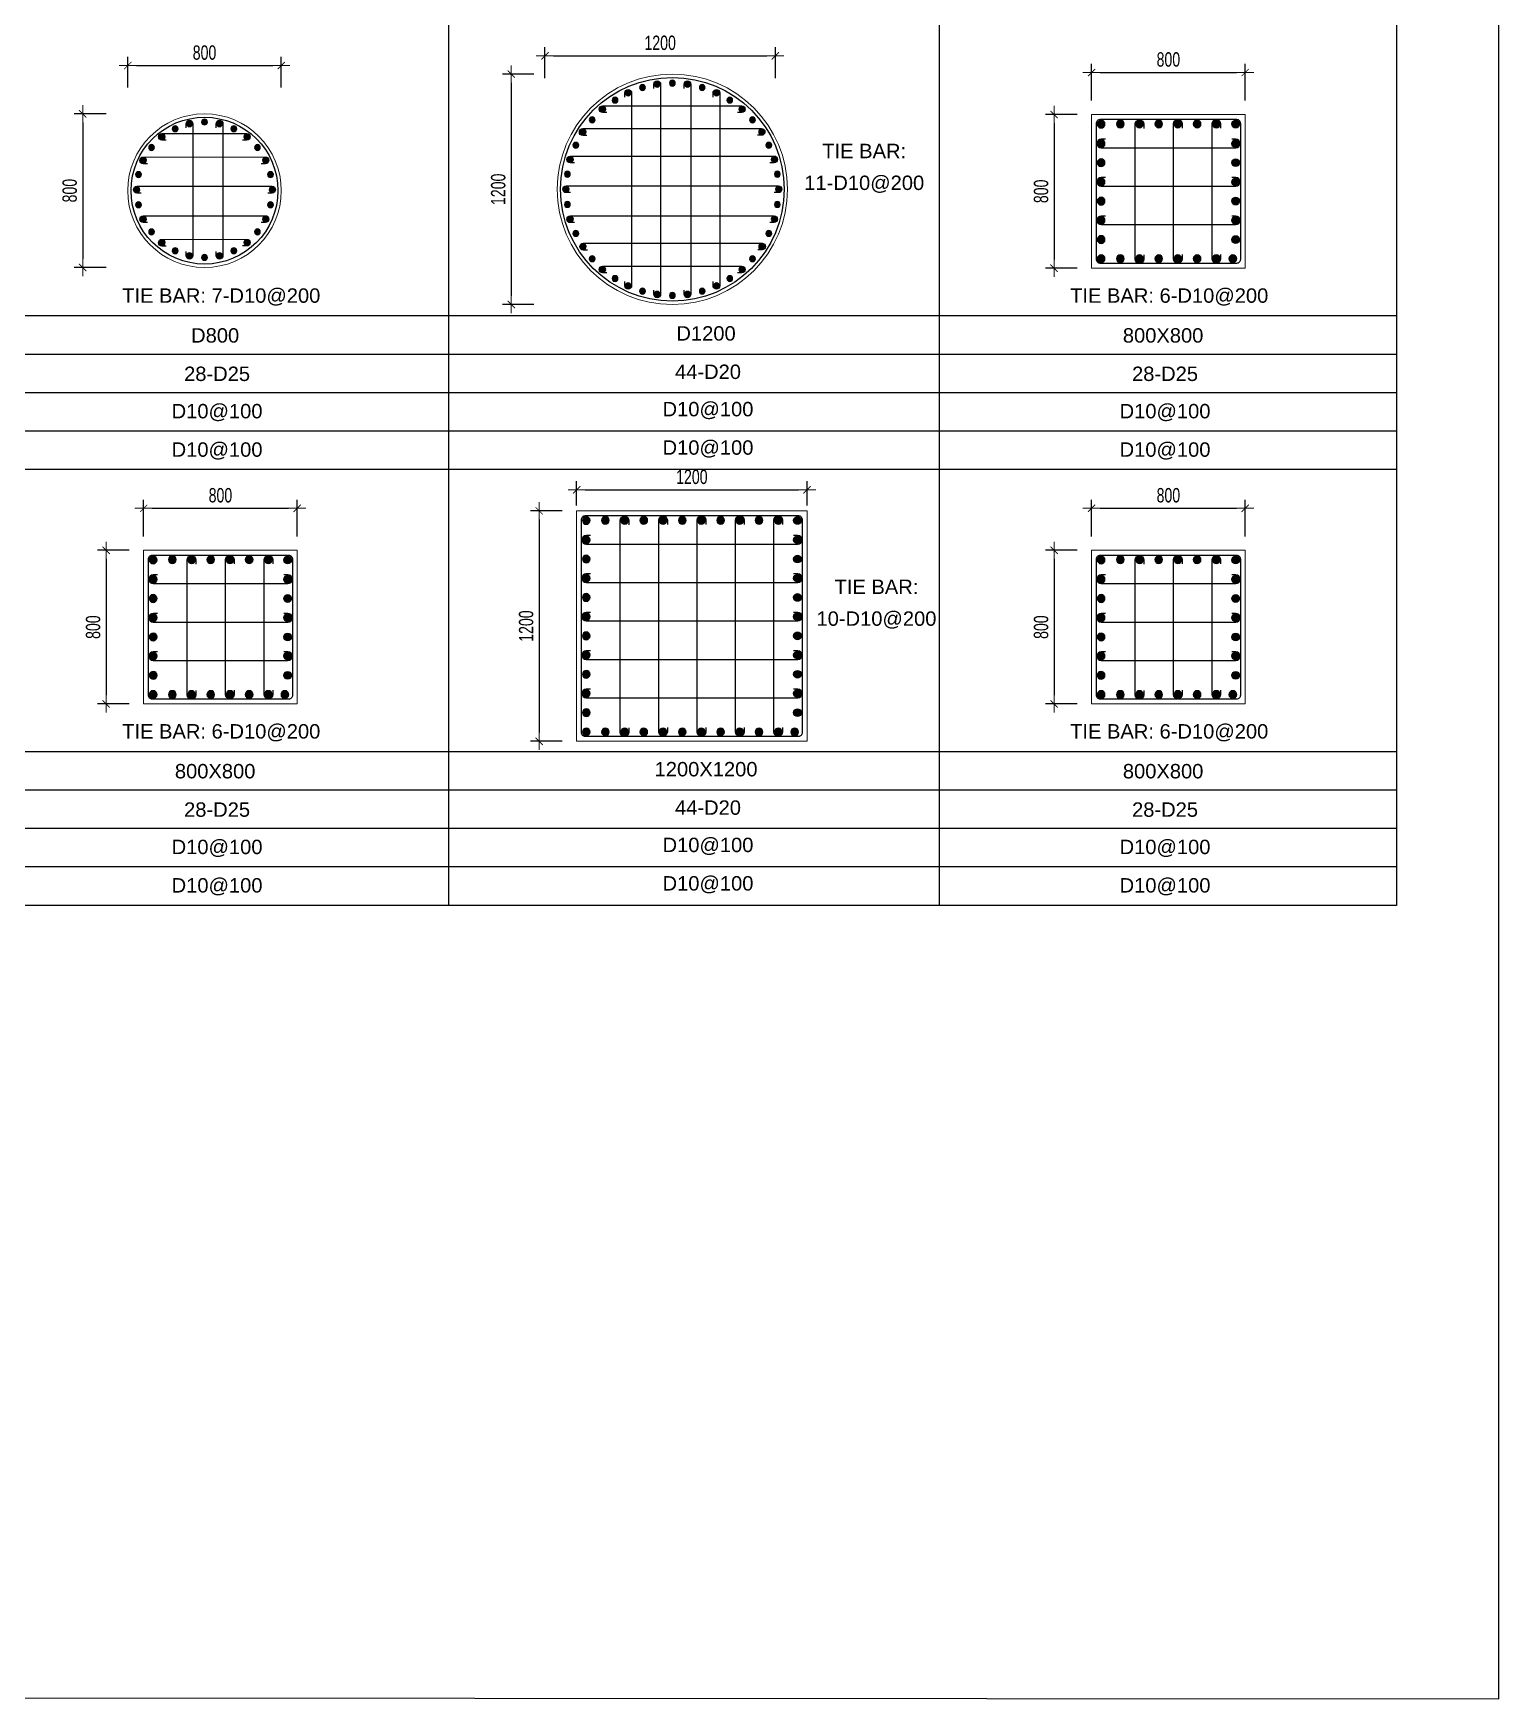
# Model space of a CAD drawing. Header units: millimetres. Extents: x 49323 to 538172, y -39336 to 181761.
# Drawn here: x 515463 to 523096, y 68456 to 77129 of the extents above; entities that cross this region are included whole.
import ezdxf
from ezdxf.enums import TextEntityAlignment as Align

# ---------------------------------------------------------------- set-up
doc = ezdxf.new("R2010")
doc.units = ezdxf.units.MM
doc.linetypes.add('CENTER2', pattern=[1.125, 0.75, -0.125, 0.125, -0.125])
doc.layers.get('Defpoints').update_dxf_attribs({"color": 151, "lineweight": 9})
for name, color, linetype in [('2', 2, 'Continuous'), ('A-ANNO-LEAD', 4, 'Continuous'), ('CEN', 1, 'CENTER2'), ('STL', 3, 'Continuous'), ('TIT1', 3, 'Continuous')]:
    doc.layers.add(name, color=color, linetype=linetype)
doc.layers.add('NDC_S_CONTINUOUS', color=3, linetype='Continuous', lineweight=20)
doc.layers.add('NDC_S_DIM', color=1, linetype='Continuous', lineweight=15)
doc.styles.add('NDC_ARIAL', font='arial.ttf', dxfattribs={"width": 0.85})
doc.styles.add('NDC_DIM', font='', dxfattribs={"width": 0.75})
doc.styles.get('NDC_DIM').set_extended_font_data('Dotum')
doc.dimstyles.new('NDC_dim_30', dxfattribs={"dimscale": 30, "dimtxt": 2.5, "dimasz": 1.5, "dimexe": 1.5, "dimexo": 2.5, "dimgap": 1, "dimtad": 1, "dimdec": 0, "dimzin": 0, "dimdsep": 46, "dimtxsty": 'NDC_DIM', "dimblk": 'DIMMARK', "dimcen": 0.09, "dimdle": 1.2, "dimclrd": 1, "dimclre": 1, "dimclrt": 3, "dimadec": 0, "dimazin": 0, "dimtfac": 1, "dimtdec": 0, "dimtix": 1, "dimtofl": 0, "dimtmove": 0, "dimatfit": 3, "dimfxl": 8, "dimfxlon": 1, "dimtolj": 1, "dimtzin": 0, "dimarcsym": 0})

# ---------------------------------------------------------------- blocks, each defined once
blk = doc.blocks.new('8')
at = {"layer": '2'}
blk.add_hatch(color=256, dxfattribs=at).paths.add_polyline_path([(20, 0, 0.386127), (1.9, 19.9), (-1.9, 19.9, 0.386127), (-20, 0, 1)])
blk.add_circle((0, 0), 20, dxfattribs=at)
blk = doc.blocks.new('5')
at = {"layer": 'CEN', "rotation": 180}
blk.add_blockref('8', (0, 0), dxfattribs=at)
blk = doc.blocks.new('DIMMARK')
at = {"layer": 'NDC_S_DIM', "color": 1}
blk.add_line((-1.5, 0), (1, 0), dxfattribs=at)
at = {"layer": 'NDC_S_DIM', "color": 2, "const_width": 0.1}
blk.add_lwpolyline([(-0.42, -0.42), (0.42, 0.42)], dxfattribs=at)
blk = doc.blocks.new('*D2149')
at = {"layer": 'Defpoints', "color": 0, "ltscale": 40, "transparency": 16777216}
for p in [(519493.3, 74751.4), (518293.3, 74595.7), (519493.3, 74595.7)]:
    blk.add_point(p, dxfattribs=at)
at = {"layer": 'NDC_S_DIM', "color": 1, "lineweight": -2, "ltscale": 40, "transparency": 16777216}
for p, q in [((518293.3, 74670.7), (518293.3, 74796.4)), ((519493.3, 74670.7), (519493.3, 74796.4)), ((518338.3, 74751.4), (519448.3, 74751.4))]:
    blk.add_line(p, q, dxfattribs=at)
at = {"layer": 'NDC_S_DIM', "color": 1, "lineweight": -2, "ltscale": 40, "transparency": 16777216, "xscale": 45, "yscale": 45, "zscale": 45, "rotation": 180}
blk.add_blockref('DIMMARK', (518293.3, 74751.4), dxfattribs=at)
at = {"layer": 'NDC_S_DIM', "color": 1, "lineweight": -2, "ltscale": 40, "transparency": 16777216, "xscale": 45, "yscale": 45, "zscale": 45}
blk.add_blockref('DIMMARK', (519493.3, 74751.4), dxfattribs=at)
at = {"layer": 'NDC_S_DIM', "color": 3, "ltscale": 40, "transparency": 16777216, "insert": (518893.3, 74819), "char_height": 75, "attachment_point": 5, "style": 'NDC_DIM'}
blk.add_mtext('\\A1;1200', dxfattribs=at)
blk = doc.blocks.new('*D2150')
at = {"layer": 'Defpoints', "color": 0, "ltscale": 40, "transparency": 16777216}
for p in [(518293.3, 74642.2), (518098, 73442.2), (518293.3, 73442.2)]:
    blk.add_point(p, dxfattribs=at)
at = {"layer": 'NDC_S_DIM', "color": 1, "lineweight": -2, "ltscale": 40, "transparency": 16777216}
for p, q in [((518218.3, 74642.2), (518053, 74642.2)), ((518098, 74597.2), (518098, 73487.2)), ((518218.3, 73442.2), (518053, 73442.2))]:
    blk.add_line(p, q, dxfattribs=at)
at = {"layer": 'NDC_S_DIM', "color": 1, "lineweight": -2, "ltscale": 40, "transparency": 16777216, "xscale": 45, "yscale": 45, "zscale": 45}
for p, rotation in [((518098, 74642.2), 90), ((518098, 73442.2), 270)]:
    blk.add_blockref('DIMMARK', p, dxfattribs=dict(at, rotation=rotation))
at = {"layer": 'NDC_S_DIM', "color": 3, "ltscale": 40, "transparency": 16777216, "insert": (518030.4, 74042.2), "char_height": 75, "attachment_point": 5, "rotation": 90, "style": 'NDC_DIM'}
blk.add_mtext('\\A1;1200', dxfattribs=at)
blk = doc.blocks.new('*U2079')
at = {"layer": 'STL', "xscale": -0.7500000000000001, "yscale": 0.75, "zscale": 0.75, "rotation": 293.3126515942542}
blk.add_blockref('5', (0, 0), dxfattribs=at)
blk = doc.blocks.new('*U2080')
at = {"layer": 'NDC_S_DIM', "color": 0, "linetype": 'ByBlock', "lineweight": -2, "transparency": 16777216}
for p, rotation in [((-18336.1, -4957.5), 278.1818181818164), ((-18257.4, -4951.9), 269.9999999999983), ((-18178.8, -4957.5), 261.8181818181801), ((-18556.1, -5039.6), 302.7272727272709), ((-18487, -5001.8), 294.5454545454527), ((-18413.1, -4974.3), 286.3636363636344), ((-18101.8, -4974.3), 253.636363636362), ((-18027.9, -5001.8), 245.454545454544), ((-17958.7, -5039.6), 237.2727272727258), ((-18675, -5142.6), 319.0909090909071), ((-18619.3, -5086.8), 310.909090909089), ((-17895.6, -5086.8), 229.0909090909076), ((-17839.9, -5142.6), 220.9090909090893), ((-18722.2, -5205.7), 327.2727272727254), ((-17792.6, -5205.7), 212.7272727272712), ((-18760, -5274.9), 335.4545454545436), ((-17754.9, -5274.9), 204.5454545454531), ((-18787.6, -5348.7), 343.6363636363616), ((-17727.3, -5348.7), 196.3636363636349), ((-18804.3, -5425.8), 351.8181818181798), ((-17710.6, -5425.8), 188.1818181818169), ((-17704.9, -5504.4), 180), ((-18804.3, -5583), 8.181818181818157), ((-18787.6, -5660), 16.36363636363624), ((-17727.3, -5660), 163.6363636363625), ((-17710.6, -5583), 171.8181818181807), ((-18760, -5733.9), 24.54545454545443), ((-17754.9, -5733.9), 155.4545454545444), ((-18722.2, -5803.1), 32.7272727272726), ((-17792.6, -5803.1), 147.2727272727262), ((-18675, -5866.2), 40.9090909090907), ((-18619.3, -5921.9), 49.09090909090886), ((-17895.6, -5921.9), 130.90909090909), ((-17839.9, -5866.2), 139.0909090909081), ((-18556.1, -5969.2), 57.27272727272701), ((-18487, -6007), 65.45454545454513), ((-18027.9, -6007), 114.5454545454538), ((-17958.7, -5969.2), 122.7272727272719), ((-18413.1, -6034.5), 73.63636363636319), ((-18336.1, -6051.3), 81.81818181818127), ((-18257.4, -6056.9), 89.99999999999942), ((-18178.8, -6051.3), 98.18181818181758), ((-18101.8, -6034.5), 106.3636363636357)]:
    blk.add_blockref('*U2079', p, dxfattribs=dict(at, rotation=rotation))
blk.add_blockref('*U2079', (-18809.9, -5504.4), dxfattribs=at)
blk = doc.blocks.new('*D2109')
at = {"layer": 'Defpoints', "color": 0, "ltscale": 40, "transparency": 16777216}
for p in [(519328.2, 77011.8), (518128.2, 76821.1), (519328.2, 76821.1)]:
    blk.add_point(p, dxfattribs=at)
at = {"layer": 'NDC_S_DIM', "color": 1, "lineweight": -2, "ltscale": 40, "transparency": 16777216}
for p, q in [((518128.2, 76896.1), (518128.2, 77056.8)), ((519328.2, 76896.1), (519328.2, 77056.8)), ((518173.2, 77011.8), (519283.2, 77011.8))]:
    blk.add_line(p, q, dxfattribs=at)
at = {"layer": 'NDC_S_DIM', "color": 1, "lineweight": -2, "ltscale": 40, "transparency": 16777216, "xscale": 45, "yscale": 45, "zscale": 45, "rotation": 180}
blk.add_blockref('DIMMARK', (518128.2, 77011.8), dxfattribs=at)
at = {"layer": 'NDC_S_DIM', "color": 1, "lineweight": -2, "ltscale": 40, "transparency": 16777216, "xscale": 45, "yscale": 45, "zscale": 45}
blk.add_blockref('DIMMARK', (519328.2, 77011.8), dxfattribs=at)
at = {"layer": 'NDC_S_DIM', "color": 3, "ltscale": 40, "transparency": 16777216, "insert": (518728.2, 77079.3), "char_height": 75, "attachment_point": 5, "style": 'NDC_DIM'}
blk.add_mtext('\\A1;1200', dxfattribs=at)
blk = doc.blocks.new('*D2110')
at = {"layer": 'Defpoints', "color": 0, "ltscale": 40, "transparency": 16777216}
for p in [(518145.7, 76916.8), (517952.6, 75716.8), (518145.7, 75716.8)]:
    blk.add_point(p, dxfattribs=at)
at = {"layer": 'NDC_S_DIM', "color": 1, "lineweight": -2, "ltscale": 40, "transparency": 16777216}
for p, q in [((518070.7, 76916.8), (517907.6, 76916.8)), ((517952.6, 76871.8), (517952.6, 75761.8)), ((518070.7, 75716.8), (517907.6, 75716.8))]:
    blk.add_line(p, q, dxfattribs=at)
at = {"layer": 'NDC_S_DIM', "color": 1, "lineweight": -2, "ltscale": 40, "transparency": 16777216, "xscale": 45, "yscale": 45, "zscale": 45}
for p, rotation in [((517952.6, 76916.8), 90), ((517952.6, 75716.8), 270)]:
    blk.add_blockref('DIMMARK', p, dxfattribs=dict(at, rotation=rotation))
at = {"layer": 'NDC_S_DIM', "color": 3, "ltscale": 40, "transparency": 16777216, "insert": (517885, 76316.8), "char_height": 75, "attachment_point": 5, "rotation": 90, "style": 'NDC_DIM'}
blk.add_mtext('\\A1;1200', dxfattribs=at)
blk = doc.blocks.new('*D2235')
at = {"layer": 'Defpoints', "color": 0, "ltscale": 40, "transparency": 16777216}
for p in [(516837.8, 74655.5), (516037.8, 74434.2), (516837.8, 74434.2)]:
    blk.add_point(p, dxfattribs=at)
at = {"layer": 'NDC_S_DIM', "color": 1, "lineweight": -2, "ltscale": 40, "transparency": 16777216}
for p, q in [((516037.8, 74509.2), (516037.8, 74700.5)), ((516837.8, 74509.2), (516837.8, 74700.5)), ((516082.8, 74655.5), (516792.8, 74655.5))]:
    blk.add_line(p, q, dxfattribs=at)
at = {"layer": 'NDC_S_DIM', "color": 1, "lineweight": -2, "ltscale": 40, "transparency": 16777216, "xscale": 45, "yscale": 45, "zscale": 45, "rotation": 180}
blk.add_blockref('DIMMARK', (516037.8, 74655.5), dxfattribs=at)
at = {"layer": 'NDC_S_DIM', "color": 1, "lineweight": -2, "ltscale": 40, "transparency": 16777216, "xscale": 45, "yscale": 45, "zscale": 45}
blk.add_blockref('DIMMARK', (516837.8, 74655.5), dxfattribs=at)
at = {"layer": 'NDC_S_DIM', "color": 3, "ltscale": 40, "transparency": 16777216, "insert": (516437.8, 74723.1), "char_height": 75, "attachment_point": 5, "style": 'NDC_DIM'}
blk.add_mtext('\\A1;800', dxfattribs=at)
blk = doc.blocks.new('*D2236')
at = {"layer": 'Defpoints', "color": 0, "ltscale": 40, "transparency": 16777216}
for p in [(516037.8, 74436.7), (515842.4, 73636.7), (516037.8, 73636.7)]:
    blk.add_point(p, dxfattribs=at)
at = {"layer": 'NDC_S_DIM', "color": 1, "lineweight": -2, "ltscale": 40, "transparency": 16777216}
for p, q in [((515962.8, 74436.7), (515797.4, 74436.7)), ((515842.4, 74391.7), (515842.4, 73681.7)), ((515962.8, 73636.7), (515797.4, 73636.7))]:
    blk.add_line(p, q, dxfattribs=at)
at = {"layer": 'NDC_S_DIM', "color": 1, "lineweight": -2, "ltscale": 40, "transparency": 16777216, "xscale": 45, "yscale": 45, "zscale": 45}
for p, rotation in [((515842.4, 74436.7), 90), ((515842.4, 73636.7), 270)]:
    blk.add_blockref('DIMMARK', p, dxfattribs=dict(at, rotation=rotation))
at = {"layer": 'NDC_S_DIM', "color": 3, "ltscale": 40, "transparency": 16777216, "insert": (515774.8, 74036.7), "char_height": 75, "attachment_point": 5, "rotation": 90, "style": 'NDC_DIM'}
blk.add_mtext('\\A1;800', dxfattribs=at)
blk = doc.blocks.new('*D2197')
at = {"layer": 'Defpoints', "color": 0, "ltscale": 40, "transparency": 16777216}
for p in [(516754.9, 76960.9), (515954.9, 76772.7), (516754.9, 76772.7)]:
    blk.add_point(p, dxfattribs=at)
at = {"layer": 'NDC_S_DIM', "color": 1, "lineweight": -2, "ltscale": 40, "transparency": 16777216}
for p, q in [((515954.9, 76847.7), (515954.9, 77005.9)), ((515999.9, 76960.9), (516709.9, 76960.9)), ((516754.9, 76847.7), (516754.9, 77005.9))]:
    blk.add_line(p, q, dxfattribs=at)
at = {"layer": 'NDC_S_DIM', "color": 1, "lineweight": -2, "ltscale": 40, "transparency": 16777216, "xscale": 45, "yscale": 45, "zscale": 45, "rotation": 180}
blk.add_blockref('DIMMARK', (515954.9, 76960.9), dxfattribs=at)
at = {"layer": 'NDC_S_DIM', "color": 1, "lineweight": -2, "ltscale": 40, "transparency": 16777216, "xscale": 45, "yscale": 45, "zscale": 45}
blk.add_blockref('DIMMARK', (516754.9, 76960.9), dxfattribs=at)
at = {"layer": 'NDC_S_DIM', "color": 3, "ltscale": 40, "transparency": 16777216, "insert": (516354.9, 77028.4), "char_height": 75, "attachment_point": 5, "style": 'NDC_DIM'}
blk.add_mtext('\\A1;800', dxfattribs=at)
blk = doc.blocks.new('*D2198')
at = {"layer": 'Defpoints', "color": 0, "ltscale": 40, "transparency": 16777216}
for p in [(515917.7, 76709.8), (515720.4, 75909.8), (515917.7, 75909.8)]:
    blk.add_point(p, dxfattribs=at)
at = {"layer": 'NDC_S_DIM', "color": 1, "lineweight": -2, "ltscale": 40, "transparency": 16777216}
for p, q in [((515842.7, 76709.8), (515675.4, 76709.8)), ((515720.4, 76664.8), (515720.4, 75954.8)), ((515842.7, 75909.8), (515675.4, 75909.8))]:
    blk.add_line(p, q, dxfattribs=at)
at = {"layer": 'NDC_S_DIM', "color": 1, "lineweight": -2, "ltscale": 40, "transparency": 16777216, "xscale": 45, "yscale": 45, "zscale": 45}
for p, rotation in [((515720.4, 76709.8), 90), ((515720.4, 75909.8), 270)]:
    blk.add_blockref('DIMMARK', p, dxfattribs=dict(at, rotation=rotation))
at = {"layer": 'NDC_S_DIM', "color": 3, "ltscale": 40, "transparency": 16777216, "insert": (515652.8, 76309.8), "char_height": 75, "attachment_point": 5, "rotation": 90, "style": 'NDC_DIM'}
blk.add_mtext('\\A1;800', dxfattribs=at)
blk = doc.blocks.new('*U2179')
at = {"layer": 'STL', "xscale": -0.75, "yscale": 0.75, "zscale": 0.75, "rotation": 292.5000000000001}
blk.add_blockref('5', (0, 0), dxfattribs=at)
blk = doc.blocks.new('*U2178')
at = {"layer": 'NDC_S_DIM', "color": 0, "linetype": 'ByBlock', "lineweight": -2, "transparency": 16777216}
for p, rotation in [((-25527, 37966), 282.8571428571415), ((-25448.4, 37973.7), 269.9999999999987), ((-25370.1, 37963.8), 257.1428571428559), ((-25669.3, 37900), 308.571428571427), ((-25601.8, 37941), 295.7142857142843), ((-25296, 37936.7), 244.2857142857131), ((-25229.7, 37893.7), 231.4285714285703), ((-25725.9, 37844.9), 321.4285714285699), ((-25174.7, 37837.1), 218.5714285714274), ((-25796, 37704.6), 347.1428571428555), ((-25768.8, 37778.7), 334.2857142857127), ((-25133.6, 37769.7), 205.7142857142847), ((-25108.6, 37694.8), 192.8571428571419), ((-25798.2, 37547.7), 12.8571428571428), ((-25110.9, 37537.9), 167.1428571428563), ((-25100.9, 37616.2), 180), ((-25773.2, 37472.8), 25.71428571428561), ((-25138, 37463.8), 154.2857142857135), ((-25732.1, 37405.4), 38.57142857142841), ((-25180.9, 37397.6), 141.4285714285707), ((-25677.1, 37348.8), 51.42857142857117), ((-25610.9, 37305.8), 64.28571428571395), ((-25536.7, 37278.7), 77.14285714285676), ((-25379.8, 37276.5), 102.8571428571423), ((-25305, 37301.5), 115.7142857142852), ((-25237.5, 37342.5), 128.5714285714279), ((-25458.4, 37268.7), 89.99999999999955)]:
    blk.add_blockref('*U2179', p, dxfattribs=dict(at, rotation=rotation))
blk.add_blockref('*U2179', (-25805.9, 37626.2), dxfattribs=at)
blk = doc.blocks.new('*D2301')
at = {"layer": 'Defpoints', "color": 0, "ltscale": 40, "transparency": 16777216}
for p in [(521775.4, 74655.5), (520975.4, 74434.2), (521775.4, 74434.2)]:
    blk.add_point(p, dxfattribs=at)
at = {"layer": 'NDC_S_DIM', "color": 1, "lineweight": -2, "ltscale": 40, "transparency": 16777216}
for p, q in [((520975.4, 74509.2), (520975.4, 74700.5)), ((521775.4, 74509.2), (521775.4, 74700.5)), ((521020.4, 74655.5), (521730.4, 74655.5))]:
    blk.add_line(p, q, dxfattribs=at)
at = {"layer": 'NDC_S_DIM', "color": 1, "lineweight": -2, "ltscale": 40, "transparency": 16777216, "xscale": 45, "yscale": 45, "zscale": 45, "rotation": 180}
blk.add_blockref('DIMMARK', (520975.4, 74655.5), dxfattribs=at)
at = {"layer": 'NDC_S_DIM', "color": 1, "lineweight": -2, "ltscale": 40, "transparency": 16777216, "xscale": 45, "yscale": 45, "zscale": 45}
blk.add_blockref('DIMMARK', (521775.4, 74655.5), dxfattribs=at)
at = {"layer": 'NDC_S_DIM', "color": 3, "ltscale": 40, "transparency": 16777216, "insert": (521375.4, 74723.1), "char_height": 75, "attachment_point": 5, "style": 'NDC_DIM'}
blk.add_mtext('\\A1;800', dxfattribs=at)
blk = doc.blocks.new('*D2302')
at = {"layer": 'Defpoints', "color": 0, "ltscale": 40, "transparency": 16777216}
for p in [(520975.4, 74436.7), (520780.1, 73636.7), (520975.4, 73636.7)]:
    blk.add_point(p, dxfattribs=at)
at = {"layer": 'NDC_S_DIM', "color": 1, "lineweight": -2, "ltscale": 40, "transparency": 16777216}
for p, q in [((520900.4, 74436.7), (520735.1, 74436.7)), ((520780.1, 74391.7), (520780.1, 73681.7)), ((520900.4, 73636.7), (520735.1, 73636.7))]:
    blk.add_line(p, q, dxfattribs=at)
at = {"layer": 'NDC_S_DIM', "color": 1, "lineweight": -2, "ltscale": 40, "transparency": 16777216, "xscale": 45, "yscale": 45, "zscale": 45}
for p, rotation in [((520780.1, 74436.7), 90), ((520780.1, 73636.7), 270)]:
    blk.add_blockref('DIMMARK', p, dxfattribs=dict(at, rotation=rotation))
at = {"layer": 'NDC_S_DIM', "color": 3, "ltscale": 40, "transparency": 16777216, "insert": (520712.5, 74036.7), "char_height": 75, "attachment_point": 5, "rotation": 90, "style": 'NDC_DIM'}
blk.add_mtext('\\A1;800', dxfattribs=at)
blk = doc.blocks.new('*D2303')
at = {"layer": 'Defpoints', "color": 0, "ltscale": 40, "transparency": 16777216}
for p in [(521775.4, 76925), (520975.4, 76703.6), (521775.4, 76703.6)]:
    blk.add_point(p, dxfattribs=at)
at = {"layer": 'NDC_S_DIM', "color": 1, "lineweight": -2, "ltscale": 40, "transparency": 16777216}
for p, q in [((520975.4, 76778.6), (520975.4, 76970)), ((521775.4, 76778.6), (521775.4, 76970)), ((521020.4, 76925), (521730.4, 76925))]:
    blk.add_line(p, q, dxfattribs=at)
at = {"layer": 'NDC_S_DIM', "color": 1, "lineweight": -2, "ltscale": 40, "transparency": 16777216, "xscale": 45, "yscale": 45, "zscale": 45, "rotation": 180}
blk.add_blockref('DIMMARK', (520975.4, 76925), dxfattribs=at)
at = {"layer": 'NDC_S_DIM', "color": 1, "lineweight": -2, "ltscale": 40, "transparency": 16777216, "xscale": 45, "yscale": 45, "zscale": 45}
blk.add_blockref('DIMMARK', (521775.4, 76925), dxfattribs=at)
at = {"layer": 'NDC_S_DIM', "color": 3, "ltscale": 40, "transparency": 16777216, "insert": (521375.4, 76992.5), "char_height": 75, "attachment_point": 5, "style": 'NDC_DIM'}
blk.add_mtext('\\A1;800', dxfattribs=at)
blk = doc.blocks.new('*D2304')
at = {"layer": 'Defpoints', "color": 0, "ltscale": 40, "transparency": 16777216}
for p in [(520975.4, 76706.2), (520780.1, 75906.2), (520975.4, 75906.2)]:
    blk.add_point(p, dxfattribs=at)
at = {"layer": 'NDC_S_DIM', "color": 1, "lineweight": -2, "ltscale": 40, "transparency": 16777216}
for p, q in [((520900.4, 76706.2), (520735.1, 76706.2)), ((520780.1, 76661.2), (520780.1, 75951.2)), ((520900.4, 75906.2), (520735.1, 75906.2))]:
    blk.add_line(p, q, dxfattribs=at)
at = {"layer": 'NDC_S_DIM', "color": 1, "lineweight": -2, "ltscale": 40, "transparency": 16777216, "xscale": 45, "yscale": 45, "zscale": 45}
for p, rotation in [((520780.1, 76706.2), 90), ((520780.1, 75906.2), 270)]:
    blk.add_blockref('DIMMARK', p, dxfattribs=dict(at, rotation=rotation))
at = {"layer": 'NDC_S_DIM', "color": 3, "ltscale": 40, "transparency": 16777216, "insert": (520712.5, 76306.2), "char_height": 75, "attachment_point": 5, "rotation": 90, "style": 'NDC_DIM'}
blk.add_mtext('\\A1;800', dxfattribs=at)

msp = doc.modelspace()

# ---------------------------------------------------------------- linework, layer by layer
at = {"layer": '2'}
for points in [[(518695.6, 76841.6), (518695.6, 76863.7, -1), (518730.6, 76863.7), (518730.6, 75769.9, -1), (518695.6, 75769.9), (518695.6, 75792.1)], [(518852.8, 76841.6), (518852.8, 76863.7, -1), (518887.9, 76863.7), (518887.9, 75769.9, -1), (518852.8, 75769.9), (518852.8, 75792.1)], [(518544.7, 76797.3), (518544.7, 76819.4, -1), (518579.7, 76819.4), (518579.7, 75814.3, -1), (518544.7, 75814.3), (518544.7, 75836.4)], [(519003.7, 76797.3), (519003.7, 76819.4, -1), (519038.7, 76819.4), (519038.7, 75814.3, -1), (519003.7, 75814.3), (519003.7, 75836.4)], [(518449.9, 76716.4), (518427.7, 76716.4, -1), (518427.7, 76751.4), (519153.5, 76751.9, -1), (519153.5, 76716.9), (519131.4, 76716.9)], [(521247.7, 75975.8), (521247.7, 75953.7, -1), (521202.7, 75953.7), (521202.7, 76655.7, -1), (521247.7, 76655.7), (521247.7, 76633.5)], [(521447.7, 75977.3), (521447.7, 75955.2, -1), (521402.7, 75955.2), (521402.7, 76657.2, -1), (521447.7, 76657.2), (521447.7, 76635)], [(521647.7, 75977.3), (521647.7, 75955.2, -1), (521602.7, 75955.2), (521602.7, 76657.2, -1), (521647.7, 76657.2), (521647.7, 76635)], [(518346.9, 76597.5), (518324.8, 76597.5, -1), (518324.8, 76632.6), (519256.5, 76633, -1), (519256.5, 76598), (519234.4, 76598)], [(521047.3, 76577.7), (521025.2, 76577.7, 1), (521025.2, 76532.7), (521727.3, 76532.7, 1), (521727.3, 76577.7), (521705.1, 76577.7)], [(518281.6, 76454.5), (518259.4, 76454.5, -1), (518259.4, 76489.5), (519321.8, 76490, -1), (519321.8, 76455), (519299.7, 76455)], [(518261.4, 76299.3), (518239.2, 76299.3, -1), (518239.2, 76334.3), (519344.2, 76334.3, -1), (519344.2, 76299.3), (519322.1, 76299.3)], [(521047.3, 76377.7), (521025.2, 76377.7, 1), (521025.2, 76332.7), (521727.3, 76332.7, 1), (521727.3, 76377.7), (521705.1, 76377.7)], [(518281.6, 76143.2), (518259.4, 76143.2, -1), (518259.4, 76178.2), (519321.8, 76178.7, -1), (519321.8, 76143.7), (519299.7, 76143.7)], [(521047.3, 76177.7), (521025.2, 76177.7, 1), (521025.2, 76132.7), (521727.3, 76132.7, 1), (521727.3, 76177.7), (521705.1, 76177.7)], [(518349.1, 76000.6), (518326.9, 76000.6, -1), (518326.9, 76035.6), (519258.7, 76036.1, -1), (519258.7, 76001.1), (519236.5, 76001.1)], [(518449.9, 75881.3), (518427.7, 75881.3, -1), (518427.7, 75916.3), (519153.5, 75916.8, -1), (519153.5, 75881.8), (519131.4, 75881.8)], [(518565.6, 73511.8), (518565.6, 73489.7, -1), (518520.6, 73489.7), (518520.6, 74591.7, -1), (518565.6, 74591.7), (518565.6, 74569.5)], [(518765.6, 73513.3), (518765.6, 73491.1, -1), (518720.6, 73491.1), (518720.6, 74593.1, -1), (518765.6, 74593.1), (518765.6, 74571)], [(518965.6, 73513.3), (518965.6, 73491.1, -1), (518920.6, 73491.1), (518920.6, 74593.1, -1), (518965.6, 74593.1), (518965.6, 74571)], [(519165.6, 73513.3), (519165.6, 73491.1, -1), (519120.6, 73491.1), (519120.6, 74593.1, -1), (519165.6, 74593.1), (519165.6, 74571)], [(519365.6, 73513.3), (519365.6, 73491.1, -1), (519320.6, 73491.1), (519320.6, 74593.1, -1), (519365.6, 74593.1), (519365.6, 74571)], [(518365.2, 74513.7), (518343.1, 74513.7, 1), (518343.1, 74468.7), (519445.1, 74468.7, 1), (519445.1, 74513.7), (519423, 74513.7)], [(521247.7, 73706.4), (521247.7, 73684.2, -1), (521202.7, 73684.2), (521202.7, 74386.2, -1), (521247.7, 74386.2), (521247.7, 74364.1)], [(521447.7, 73707.8), (521447.7, 73685.7, -1), (521402.7, 73685.7), (521402.7, 74387.7, -1), (521447.7, 74387.7), (521447.7, 74365.6)], [(521647.7, 73707.8), (521647.7, 73685.7, -1), (521602.7, 73685.7), (521602.7, 74387.7, -1), (521647.7, 74387.7), (521647.7, 74365.6)], [(518365.2, 74313.7), (518343.1, 74313.7, 1), (518343.1, 74268.7), (519445.1, 74268.7, 1), (519445.1, 74313.7), (519423, 74313.7)], [(521047.3, 74308.3), (521025.2, 74308.3, 1), (521025.2, 74263.3), (521727.3, 74263.3, 1), (521727.3, 74308.3), (521705.1, 74308.3)], [(518365.2, 74113.7), (518343.1, 74113.7, 1), (518343.1, 74068.7), (519445.1, 74068.7, 1), (519445.1, 74113.7), (519423, 74113.7)], [(521047.3, 74108.3), (521025.2, 74108.3, 1), (521025.2, 74063.3), (521727.3, 74063.3, 1), (521727.3, 74108.3), (521705.1, 74108.3)], [(518365.2, 73913.7), (518343.1, 73913.7, 1), (518343.1, 73868.7), (519445.1, 73868.7, 1), (519445.1, 73913.7), (519423, 73913.7)], [(521047.3, 73908.3), (521025.2, 73908.3, 1), (521025.2, 73863.3), (521727.3, 73863.3, 1), (521727.3, 73908.3), (521705.1, 73908.3)], [(518365.2, 73713.7), (518343.1, 73713.7, 1), (518343.1, 73668.7), (519445.1, 73668.7, 1), (519445.1, 73713.7), (519423, 73713.7)]]:
    msp.add_lwpolyline(points, format="xyb", dxfattribs=at)
at = {"layer": '2', "elevation": 0}
for points in [[(516259, 76636.4), (516259, 76658.5, -1), (516294, 76658.5), (516294, 75971.1, -1), (516259, 75971.1), (516259, 75993.2)], [(516415.9, 76636.4), (516415.9, 76658.5, -1), (516450.9, 76658.5), (516450.9, 75971.1, -1), (516415.9, 75971.1), (516415.9, 75993.2)], [(516155.1, 76572.4), (516132.9, 76572.4, -1), (516132.9, 76607.5), (516574.7, 76607.9, -1), (516574.7, 76572.9), (516552.6, 76572.9)], [(516057.3, 76449.8), (516035.1, 76449.8, -1), (516035.1, 76484.8), (516672.5, 76485.3, -1), (516672.5, 76450.3), (516650.4, 76450.3)], [(516024.5, 76297.3), (516002.4, 76297.3, -1), (516002.4, 76332.3), (516707.4, 76332.3, -1), (516707.4, 76297.3), (516685.2, 76297.3)], [(516057.3, 76143.9), (516035.1, 76143.9, -1), (516035.1, 76178.9), (516672.5, 76179.4, -1), (516672.5, 76144.3), (516650.4, 76144.3)], [(516155.1, 76021.2), (516132.9, 76021.2, -1), (516132.9, 76056.2), (516574.7, 76056.7, -1), (516574.7, 76021.7), (516552.6, 76021.7)], [(516310, 73706.4), (516310, 73684.2, -1), (516265, 73684.2), (516265, 74386.2, -1), (516310, 74386.2), (516310, 74364.1)], [(516510, 73707.8), (516510, 73685.7, -1), (516465, 73685.7), (516465, 74387.7, -1), (516510, 74387.7), (516510, 74365.6)], [(516710, 73707.8), (516710, 73685.7, -1), (516665, 73685.7), (516665, 74387.7, -1), (516710, 74387.7), (516710, 74365.6)], [(516109.7, 74308.3), (516087.5, 74308.3, 1), (516087.5, 74263.3), (516789.6, 74263.3, 1), (516789.6, 74308.3), (516767.4, 74308.3)], [(516109.7, 74108.3), (516087.5, 74108.3, 1), (516087.5, 74063.3), (516789.6, 74063.3, 1), (516789.6, 74108.3), (516767.4, 74108.3)], [(516109.7, 73908.3), (516087.5, 73908.3, 1), (516087.5, 73863.3), (516789.6, 73863.3, 1), (516789.6, 73908.3), (516767.4, 73908.3)]]:
    msp.add_lwpolyline(points, format="xyb", dxfattribs=at)
at = {"layer": '2', "lineweight": -2, "ltscale": 1000}
for points in [[(521750.4, 76661.2), (521750.4, 75951.2, -0.414214), (521730.4, 75931.2), (521020.4, 75931.2, -0.414214), (521000.4, 75951.2), (521000.4, 76661.2, -0.414214), (521020.4, 76681.2), (521730.4, 76681.2, -0.414214)], [(519468.3, 74597.2), (519468.3, 73487.2, -0.414214), (519448.3, 73467.2), (518338.3, 73467.2, -0.414214), (518318.3, 73487.2), (518318.3, 74597.2, -0.414214), (518338.3, 74617.2), (519448.3, 74617.2, -0.414214)], [(521750.4, 74391.7), (521750.4, 73681.7, -0.414214), (521730.4, 73661.7), (521020.4, 73661.7, -0.414214), (521000.4, 73681.7), (521000.4, 74391.7, -0.414214), (521020.4, 74411.7), (521730.4, 74411.7, -0.414214)]]:
    msp.add_lwpolyline(points, format="xyb", close=True, dxfattribs=at)
at = {"layer": '2', "lineweight": -2, "ltscale": 1000, "elevation": 0}
msp.add_lwpolyline([(516812.8, 74391.7), (516812.8, 73681.7, -0.414214), (516792.8, 73661.7), (516082.8, 73661.7, -0.414214), (516062.8, 73681.7), (516062.8, 74391.7, -0.414214), (516082.8, 74411.7), (516792.8, 74411.7, -0.414214)], format="xyb", close=True, dxfattribs=at)
at = {"layer": '2', "lineweight": -2, "ltscale": 1000}
for centre, radius in [((518791.7, 76316.8), 582.5), ((516354.9, 76309.8), 382.5)]:
    msp.add_circle(centre, radius, dxfattribs=at)
at = {"layer": 'A-ANNO-LEAD'}
msp.add_lwpolyline([(501761, 68469.5), (523096, 68456.3), (523096, 85076.3), (501761, 85089.5)], close=True, dxfattribs=at)
at = {"layer": 'NDC_S_CONTINUOUS', "ltscale": 70}
for points in [[(521775.4, 76706.2), (521775.4, 75906.2), (520975.4, 75906.2), (520975.4, 76706.2), (521775.4, 76706.2)], [(519493.3, 74642.2), (519493.3, 73442.2), (518293.3, 73442.2), (518293.3, 74642.2), (519493.3, 74642.2)], [(521775.4, 74436.7), (521775.4, 73636.7), (520975.4, 73636.7), (520975.4, 74436.7), (521775.4, 74436.7)]]:
    msp.add_lwpolyline(points, dxfattribs=at)
at = {"layer": 'NDC_S_CONTINUOUS', "ltscale": 70, "elevation": 0}
msp.add_lwpolyline([(516837.8, 74436.7), (516837.8, 73636.7), (516037.8, 73636.7), (516037.8, 74436.7), (516837.8, 74436.7)], dxfattribs=at)
at = {"layer": 'NDC_S_CONTINUOUS', "ltscale": 70}
for centre, radius in [((518791.7, 76316.8), 600), ((516354.9, 76309.8), 400)]:
    msp.add_circle(centre, radius, dxfattribs=at)
at = {"layer": 'TIT1'}
for p, q in [((517626.5, 81911.9), (517626.5, 72587.9)), ((517626.5, 81911.9), (517626.5, 72587.9)), ((520181.9, 81911.9), (520181.9, 72587.9)), ((520181.9, 81911.9), (520181.9, 72587.9)), ((522564.2, 81911.9), (522564.2, 72587.9)), ((522564.2, 81911.9), (522564.2, 72587.9)), ((522564.2, 74857.3), (508436.4, 74857.3)), ((522564.2, 72587.9), (508436.4, 72587.9))]:
    msp.add_line(p, q, dxfattribs=at)
at = {"layer": 'TIT1', "color": 8}
for p, q in [((522564.2, 75657.3), (510348.2, 75657.3)), ((522564.2, 75457.3), (510348.2, 75457.3)), ((522564.2, 75257.3), (510348.2, 75257.3)), ((522564.2, 75057.3), (510348.2, 75057.3)), ((522564.2, 73387.9), (509064.2, 73387.9)), ((522564.2, 73187.9), (509064.2, 73187.9)), ((522564.2, 72987.9), (509064.2, 72987.9)), ((522564.2, 72787.9), (509064.2, 72787.9))]:
    msp.add_line(p, q, dxfattribs=at)

# ---------------------------------------------------------------- block references
at = {"layer": 'NDC_S_DIM'}
msp.add_blockref('*U2080', (537049.2, 81821.2), dxfattribs=at)
at = {"layer": 'NDC_S_DIM', "rotation": 0.8126515942541631}
msp.add_blockref('*U2178', (542339.3, 39058.3), dxfattribs=at)
at = {"layer": 'STL', "xscale": -1}
for p in [(521025.2, 76656.2), (521025.2, 76555.2), (521025.2, 76455.2), (521025.2, 76355.2), (521025.2, 76255.2), (521025.2, 76155.2), (521025.2, 76055.2), (521025.2, 75955.2), (518343.1, 74592.2), (518343.1, 74491.2), (516087.5, 74386.7), (518343.1, 74391.2), (521025.2, 74386.7), (516087.5, 74285.8), (518343.1, 74291.2), (521025.2, 74285.8), (516087.5, 74185.8), (518343.1, 74191.2), (521025.2, 74185.8), (516087.5, 74085.8), (518343.1, 74091.2), (521025.2, 74085.8), (516087.5, 73985.8), (518343.1, 73991.2), (521025.2, 73985.8), (516087.5, 73885.8), (518343.1, 73891.2), (521025.2, 73885.8), (518343.1, 73791.2), (516087.5, 73785.8), (521025.2, 73785.8), (516087.5, 73685.8), (518343.1, 73691.2), (521025.2, 73685.8), (518343.1, 73591.2), (518343.1, 73491.2)]:
    msp.add_blockref('5', p, dxfattribs=at)
at = {"layer": 'STL', "xscale": -1, "rotation": 270}
for p in [(521125.2, 76657.2), (521225.2, 76657.2), (521325.2, 76657.2), (521425.2, 76657.2), (521525.2, 76657.2), (521625.2, 76657.2), (521025.2, 75955.2), (521125.2, 75955.2), (521225.2, 75955.2), (521325.2, 75955.2), (521425.2, 75955.2), (521525.2, 75955.2), (521625.2, 75955.2), (521711.1, 75955.2), (518443.1, 74593.1), (518543.1, 74593.1), (518643.1, 74593.1), (518743.1, 74593.1), (518843.1, 74593.1), (518943.1, 74593.1), (519043.1, 74593.1), (519143.1, 74593.1), (519243.1, 74593.1), (519343.1, 74593.1), (516187.5, 74387.7), (516287.5, 74387.7), (516387.5, 74387.7), (516487.5, 74387.7), (516587.5, 74387.7), (516687.5, 74387.7), (521125.2, 74387.7), (521225.2, 74387.7), (521325.2, 74387.7), (521425.2, 74387.7), (521525.2, 74387.7), (521625.2, 74387.7), (516087.5, 73685.8), (516187.5, 73685.8), (516287.5, 73685.8), (516387.5, 73685.8), (516487.5, 73685.8), (516587.5, 73685.8), (516687.5, 73685.8), (516773.4, 73685.8), (521025.2, 73685.8), (521125.2, 73685.8), (521225.2, 73685.8), (521325.2, 73685.8), (521425.2, 73685.8), (521525.2, 73685.8), (521625.2, 73685.8), (521711.1, 73685.8), (518343.1, 73491.2), (518443.1, 73491.2), (518543.1, 73491.2), (518643.1, 73491.2), (518743.1, 73491.2), (518843.1, 73491.2), (518943.1, 73491.2), (519043.1, 73491.2), (519143.1, 73491.2), (519243.1, 73491.2), (519343.1, 73491.2), (519429, 73491.2)]:
    msp.add_blockref('5', p, dxfattribs=at)
at = {"layer": 'STL'}
for p in [(521725.7, 76656.2), (521725.7, 76555.2), (521725.7, 76455.2), (521725.7, 76355.2), (521725.7, 76255.2), (521725.7, 76155.2), (521725.7, 76055.2), (519443.6, 74592.2), (519443.6, 74491.2), (516788, 74386.7), (519443.6, 74391.2), (521725.7, 74386.7), (516788, 74285.8), (519443.6, 74291.2), (521725.7, 74285.8), (516788, 74185.8), (519443.6, 74191.2), (521725.7, 74185.8), (516788, 74085.8), (519443.6, 74091.2), (521725.7, 74085.8), (516788, 73985.8), (519443.6, 73991.2), (521725.7, 73985.8), (516788, 73885.8), (519443.6, 73891.2), (521725.7, 73885.8), (519443.6, 73791.2), (516788, 73785.8), (521725.7, 73785.8), (519443.6, 73691.2), (519443.6, 73591.2)]:
    msp.add_blockref('5', p, dxfattribs=at)

# ---------------------------------------------------------------- texts
at = {"layer": 'TIT1', "style": 'NDC_ARIAL'}
for s, p in [('TIE BAR:', (519791.1, 76516.3)), ('11-D10@200', (519791.1, 76345.1)), ('TIE BAR: 7-D10@200', (516442.1, 75757.9)), ('TIE BAR: 6-D10@200', (521379.8, 75757.9)), ('D800', (516410.3, 75556)), ('D1200', (518967.3, 75566.5)), ('800X800', (521348, 75556)), ('28-D25', (516420.3, 75356)), ('44-D20', (518977.4, 75366.5)), ('28-D25', (521358, 75356)), ('D10@100', (516420.3, 75156)), ('D10@100', (518977.4, 75166.5)), ('D10@100', (521358, 75156)), ('D10@100', (516420.3, 74956)), ('D10@100', (518977.4, 74966.5)), ('D10@100', (521358, 74956)), ('TIE BAR:', (519854.9, 74246.8)), ('10-D10@200', (519854.9, 74075.6)), ('TIE BAR: 6-D10@200', (516442.1, 73488.5)), ('TIE BAR: 6-D10@200', (521379.8, 73488.5)), ('800X800', (516410.3, 73286.6)), ('1200X1200', (518967.3, 73297)), ('800X800', (521348, 73286.6)), ('28-D25', (516420.3, 73086.6)), ('44-D20', (518977.4, 73097)), ('28-D25', (521358, 73086.6)), ('D10@100', (518977.4, 72897)), ('D10@100', (516420.3, 72886.6)), ('D10@100', (521358, 72886.6)), ('D10@100', (516420.3, 72686.6)), ('D10@100', (518977.4, 72697)), ('D10@100', (521358, 72686.6))]:
    msp.add_text(s, height=75, dxfattribs=at).set_placement(p, align=Align.MIDDLE)

# ---------------------------------------------------------------- dimensions: what is measured, and where the dimension line sits
at = {"layer": 'NDC_S_DIM', "ltscale": 40}
for base, p1, p2, picture, middle in [((519328.2, 77011.8), (518128.2, 76821.1), (519328.2, 76821.1), '*D2109', (518728.2, 77079.3)), ((516754.9, 76960.9), (515954.9, 76772.7), (516754.9, 76772.7), '*D2197', (516354.9, 77028.4)), ((521775.4, 76925), (520975.4, 76703.6), (521775.4, 76703.6), '*D2303', (521375.4, 76992.5)), ((519493.3, 74751.4), (518293.3, 74595.7), (519493.3, 74595.7), '*D2149', (518893.3, 74819)), ((516837.8, 74655.5), (516037.8, 74434.2), (516837.8, 74434.2), '*D2235', (516437.8, 74723.1)), ((521775.4, 74655.5), (520975.4, 74434.2), (521775.4, 74434.2), '*D2301', (521375.4, 74723.1))]:
    dim = msp.add_linear_dim(base=base, p1=p1, p2=p2, dimstyle='NDC_dim_30', dxfattribs=at)
    dim.commit()
    dim.dimension.update_dxf_attribs({"geometry": picture, "text_midpoint": middle})
for base, p1, p2, picture, middle in [((517952.6, 75716.8), (518145.7, 76916.8), (518145.7, 75716.8), '*D2110', (517885, 76316.8)), ((515720.4, 75909.8), (515917.7, 76709.8), (515917.7, 75909.8), '*D2198', (515652.8, 76309.8)), ((520780.1, 75906.2), (520975.4, 76706.2), (520975.4, 75906.2), '*D2304', (520712.5, 76306.2)), ((518098, 73442.2), (518293.3, 74642.2), (518293.3, 73442.2), '*D2150', (518030.4, 74042.2)), ((515842.4, 73636.7), (516037.8, 74436.7), (516037.8, 73636.7), '*D2236', (515774.8, 74036.7)), ((520780.1, 73636.7), (520975.4, 74436.7), (520975.4, 73636.7), '*D2302', (520712.5, 74036.7))]:
    dim = msp.add_linear_dim(base=base, p1=p1, p2=p2, angle=90, dimstyle='NDC_dim_30', dxfattribs=at)
    dim.commit()
    dim.dimension.update_dxf_attribs({"geometry": picture, "text_midpoint": middle})

doc.saveas('drawing.dxf')
